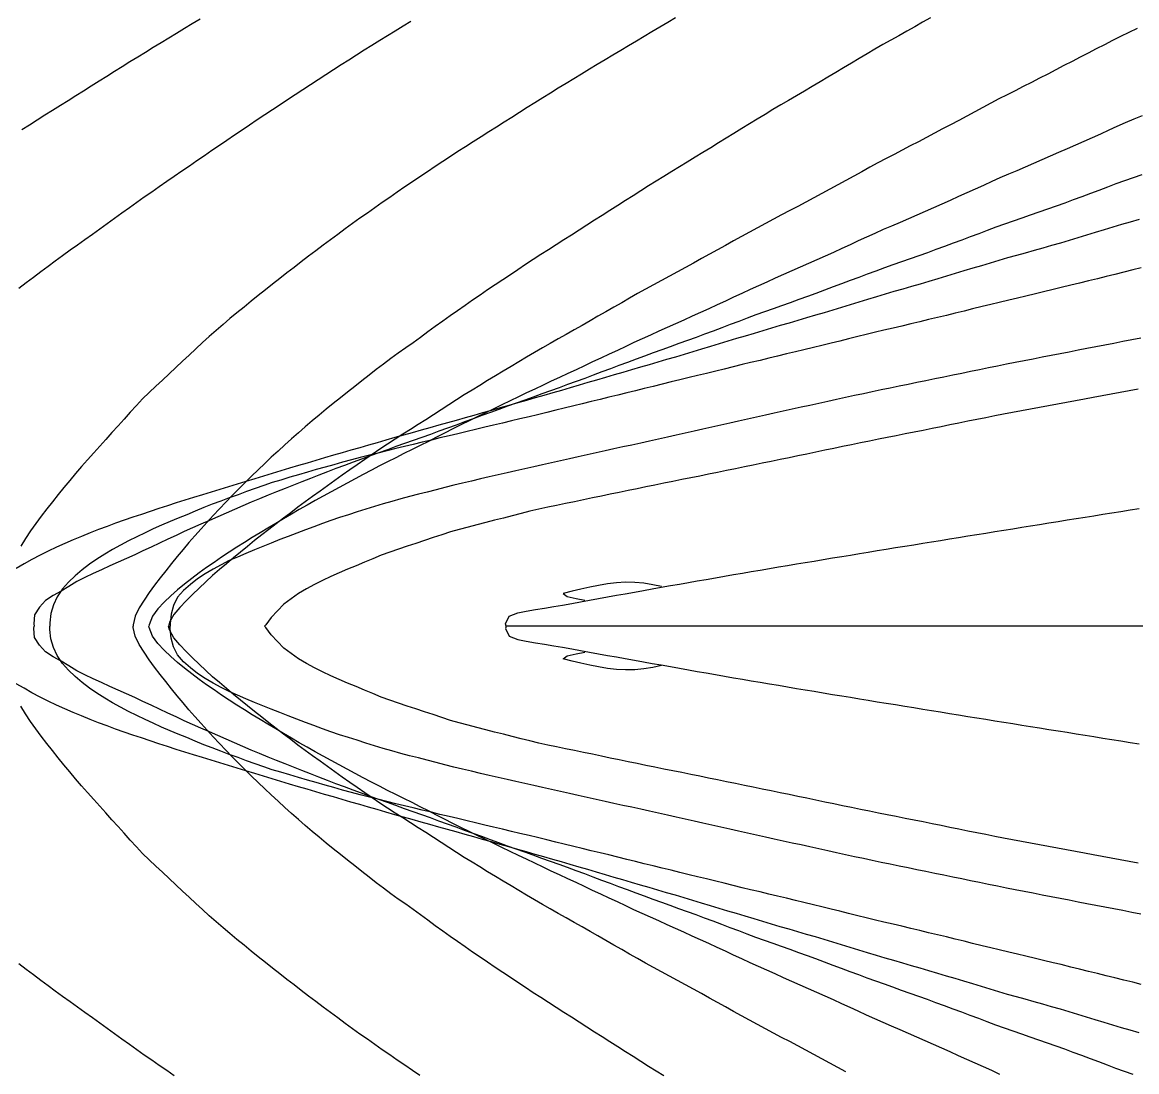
# Model space of a CAD drawing. Extents: x -4 to 218, y -16 to 16.
# Drawn here: x 5.43 to 17.65, y -4.89 to 6.62 of the extents above; entities that cross this region are included whole.
import ezdxf

# ---------------------------------------------------------------- set-up
doc = ezdxf.new("R2010")
doc.units = 0
doc.header["$MEASUREMENT"] = 0
doc.layers.add('Waterlines', color=7, linetype='Continuous')

msp = doc.modelspace()

# ---------------------------------------------------------------- linework, layer by layer
at = {"layer": 'Waterlines', "color": 135}
for points in [[(9.68937, 6.62901), (9.60388, 6.57708), (9.5189, 6.52513), (9.43356, 6.47263), (9.34837, 6.4199), (9.26348, 6.36704), (9.17869, 6.31394), (9.09398, 6.2606), (9.00977, 6.20727), (8.92536, 6.15352), (8.8409, 6.09942), (8.75702, 6.04534), (8.67292, 5.99076), (8.58919, 5.93604), (8.50572, 5.88119), (8.42203, 5.82595), (8.33872, 5.77089), (8.25531, 5.71582), (8.17183, 5.66066), (8.08864, 5.60551), (8.00534, 5.55001), (7.92232, 5.49444), (7.83936, 5.43865), (7.75642, 5.38264), (7.67347, 5.32639), (7.59097, 5.27025), (7.50858, 5.21397), (7.42587, 5.15729), (7.34373, 5.10083), (7.26145, 5.04413), (7.17918, 4.98733), (7.09684, 4.93039), (7.01457, 4.87342), (6.93222, 4.81633), (6.85007, 4.75933), (6.76781, 4.70221), (6.68528, 4.6449), (6.60453, 4.58716), (6.52332, 4.52885), (6.44226, 4.47064), (6.36076, 4.41212), (6.27967, 4.3539), (6.1984, 4.29554), (6.11739, 4.23739), (6.03576, 4.17879), (5.9546, 4.12056), (5.8729, 4.06199), (5.79204, 4.00329), (5.71252, 3.94371), (5.63246, 3.88364), (5.55243, 3.82356), (5.47266, 3.76365), (5.39244, 3.7034)], [(12.59141, 6.6689), (12.50473, 6.61872), (12.41827, 6.56819), (12.33243, 6.5175), (12.24654, 6.46641), (12.16084, 6.41519), (12.07515, 6.36382), (11.98929, 6.31223), (11.90356, 6.26062), (11.81794, 6.20898), (11.73251, 6.15737), (11.64686, 6.10554), (11.56143, 6.05374), (11.4758, 6.00172), (11.39046, 5.94974), (11.3048, 5.89739), (11.21966, 5.8451), (11.13454, 5.79234), (11.04974, 5.73889), (10.96552, 5.68507), (10.88117, 5.63152), (10.79665, 5.57825), (10.712, 5.52497), (10.6276, 5.4718), (10.54288, 5.41829), (10.45832, 5.36469), (10.37405, 5.31102), (10.28982, 5.25705), (10.20597, 5.20293), (10.12219, 5.14841), (10.03881, 5.09372), (9.95504, 5.03834), (9.87194, 4.98299), (9.7889, 4.92725), (9.70593, 4.87115), (9.62341, 4.81496), (9.54099, 4.75846), (9.45857, 4.70158), (9.37645, 4.64455), (9.29433, 4.58712), (9.21293, 4.52977), (9.13124, 4.47175), (9.04987, 4.41344), (8.96885, 4.35484), (8.88811, 4.29586), (8.80763, 4.23645), (8.72773, 4.17683), (8.64765, 4.11643), (8.568, 4.05575), (8.4888, 3.9949), (8.40965, 3.93361), (8.33109, 3.87237), (8.2523, 3.81061), (8.17337, 3.74843), (8.09494, 3.68641), (8.01684, 3.62444), (7.93846, 3.56183), (7.86079, 3.4991), (7.78372, 3.43592), (7.70643, 3.37142), (7.63054, 3.30687), (7.5552, 3.24152), (7.48017, 3.17518), (7.40587, 3.10829), (7.33208, 3.04082), (7.25854, 2.9728), (7.18557, 2.90471), (7.11256, 2.83614), (7.03988, 2.76754), (6.96712, 2.69866), (6.89442, 2.62981), (6.82149, 2.56131), (6.74886, 2.49273), (6.68127, 2.41926), (6.61418, 2.34531), (6.54713, 2.27108), (6.48019, 2.19677), (6.41342, 2.12251), (6.34655, 2.04805), (6.27985, 1.97374), (6.21289, 1.8991), (6.14601, 1.82459), (6.07908, 1.74975), (6.01486, 1.67361), (5.95086, 1.59685), (5.88727, 1.51981), (5.82406, 1.4424), (5.76134, 1.36462), (5.69913, 1.28621), (5.63766, 1.20702), (5.57764, 1.12704), (5.51976, 1.04565), (5.46463, 0.96197), (5.41346, 0.876)], [(7.37836, 6.65569), (7.29278, 6.60373), (7.2075, 6.55179), (7.12196, 6.49956), (7.03682, 6.44748), (6.95134, 6.39511), (6.86609, 6.34282), (6.78086, 6.29051), (6.69561, 6.23818), (6.60987, 6.18562), (6.525, 6.1329), (6.4405, 6.07995), (6.35628, 6.02707), (6.27138, 5.97372), (6.18657, 5.92041), (6.10208, 5.8673), (6.01728, 5.81403), (5.93242, 5.76078), (5.84763, 5.70773), (5.76263, 5.65469), (5.67826, 5.60164), (5.59393, 5.54808), (5.50966, 5.49433), (5.42547, 5.44052)], [(15.38606, 6.66959), (15.29881, 6.62068), (15.21169, 6.57187), (15.12424, 6.52291), (15.03701, 6.47408), (14.94941, 6.42478), (14.86299, 6.37543), (14.77644, 6.32512), (14.69036, 6.27451), (14.60426, 6.22359), (14.51817, 6.17252), (14.43222, 6.12145), (14.34636, 6.07041), (14.2602, 6.01921), (14.17417, 5.96816), (14.08823, 5.91727), (14.00228, 5.86651), (13.91599, 5.81562), (13.82971, 5.76471), (13.744, 5.71403), (13.65796, 5.6629), (13.57204, 5.6115), (13.48647, 5.55983), (13.40125, 5.50786), (13.31597, 5.45544), (13.23065, 5.40272), (13.14566, 5.35006), (13.06064, 5.29737), (12.97583, 5.24494), (12.89047, 5.19243), (12.80526, 5.14033), (12.71962, 5.08815), (12.63454, 5.03633), (12.54908, 4.98414), (12.46381, 4.93181), (12.37875, 4.87924), (12.29381, 4.82629), (12.20928, 4.77313), (12.12493, 4.71968), (12.04076, 4.66604), (11.95634, 4.61202), (11.87206, 4.55793), (11.78789, 4.50381), (11.70379, 4.4497), (11.61963, 4.39561), (11.5354, 4.34165), (11.45084, 4.28791), (11.36645, 4.23465), (11.28178, 4.1811), (11.19754, 4.12721), (11.11386, 4.07305), (11.03016, 4.01841), (10.94643, 3.96339), (10.8631, 3.90832), (10.77984, 3.853), (10.6966, 3.79739), (10.61362, 3.74165), (10.53071, 3.68562), (10.44814, 3.62944), (10.36567, 3.57291), (10.28331, 3.51592), (10.20127, 3.4585), (10.11977, 3.40078), (10.03833, 3.34246), (9.95743, 3.28397), (9.87656, 3.22514), (9.79564, 3.16622), (9.7142, 3.1075), (9.63264, 3.04973), (9.55136, 2.99193), (9.47057, 2.93305), (9.39016, 2.87299), (9.31087, 2.81279), (9.2316, 2.75188), (9.1526, 2.69055), (9.07388, 2.62886), (8.99545, 2.56683), (8.91746, 2.50455), (8.83946, 2.44161), (8.76212, 2.37844), (8.68481, 2.31442), (8.60812, 2.24994), (8.53226, 2.18515), (8.45687, 2.11967), (8.38174, 2.05331), (8.30748, 1.98661), (8.23355, 1.91915), (8.16017, 1.85116), (8.08744, 1.78276), (8.01499, 1.7136), (7.94313, 1.64397), (7.87184, 1.57384), (7.80105, 1.50308), (7.73099, 1.4319), (7.66139, 1.36), (7.59258, 1.2877), (7.5241, 1.21451), (7.45661, 1.14113), (7.38949, 1.06687), (7.3231, 0.99211), (7.25725, 0.91655), (7.1924, 0.84066), (7.12802, 0.76371), (7.06493, 0.68656), (7.00232, 0.60812), (6.94096, 0.52927), (6.88059, 0.44949), (6.82172, 0.36881), (6.76508, 0.28641), (6.71256, 0.20128), (6.66881, 0.1111), (6.64588, 0.01379), (6.6444, 0)], [(17.64876, 6.55435), (17.55873, 6.51038), (17.46886, 6.46638), (17.38002, 6.42101), (17.29088, 6.37502), (17.2025, 6.32927), (17.11375, 6.28328), (17.02504, 6.2373), (16.93603, 6.19119), (16.84733, 6.14531), (16.75822, 6.09929), (16.66937, 6.05348), (16.58032, 6.00764), (16.49139, 5.96198), (16.4024, 5.91641), (16.31325, 5.87098), (16.22367, 5.82588), (16.13489, 5.78081), (16.04648, 5.73403), (15.95828, 5.68686), (15.87024, 5.63967), (15.78209, 5.59242), (15.69386, 5.54521), (15.60578, 5.49822), (15.51757, 5.45133), (15.42899, 5.40444), (15.34054, 5.35782), (15.25211, 5.31136), (15.16334, 5.26483), (15.07502, 5.21861), (14.98619, 5.17215), (14.89749, 5.12572), (14.8088, 5.07902), (14.72104, 5.03107), (14.63335, 4.98288), (14.546, 4.93529), (14.45789, 4.88744), (14.37016, 4.8399), (14.28221, 4.79234), (14.19448, 4.74496), (14.10637, 4.69747), (14.01812, 4.65001), (13.92992, 4.60268), (13.84172, 4.55553), (13.75329, 4.50854), (13.6647, 4.46207), (13.57568, 4.41569), (13.48775, 4.36858), (13.40012, 4.32051), (13.31283, 4.27221), (13.22542, 4.22365), (13.13824, 4.17515), (13.05072, 4.12644), (12.96345, 4.07791), (12.87576, 4.02923), (12.78808, 3.98073), (12.70064, 3.93266), (12.61263, 3.88481), (12.52438, 3.83758), (12.43592, 3.79047), (12.34833, 3.74308), (12.26093, 3.69467), (12.17377, 3.64557), (12.08673, 3.59608), (12.00009, 3.54655), (11.91328, 3.49675), (11.82679, 3.44703), (11.73985, 3.397), (11.65302, 3.34703), (11.56657, 3.29734), (11.47966, 3.24755), (11.39282, 3.19819), (11.30489, 3.14927), (11.21772, 3.10081), (11.13112, 3.05094), (11.0452, 3.00056), (10.95874, 2.94942), (10.87292, 2.89836), (10.78725, 2.84713), (10.70163, 2.7957), (10.61578, 2.74389), (10.53023, 2.69199), (10.445, 2.64), (10.35975, 2.5876), (10.27466, 2.53476), (10.19001, 2.4813), (10.10597, 2.427), (10.0224, 2.372), (9.93875, 2.31722), (9.85463, 2.26353), (9.77002, 2.21023), (9.6851, 2.15676), (9.60092, 2.10336), (9.51671, 2.04926), (9.43331, 1.99476), (9.3498, 1.93927), (9.26681, 1.88334), (9.18426, 1.82705), (9.10179, 1.7702), (9.01983, 1.71317), (8.9381, 1.65581), (8.85647, 1.59806), (8.77482, 1.53984), (8.69375, 1.4815), (8.61269, 1.42255), (8.53226, 1.36337), (8.4519, 1.30354), (8.37215, 1.24349), (8.29266, 1.18301), (8.21343, 1.12222), (8.13413, 1.06093), (8.05515, 0.99945), (7.97617, 0.93741), (7.8981, 0.87453), (7.82147, 0.81094), (7.74438, 0.7477), (7.66717, 0.68382), (7.59076, 0.6194), (7.51535, 0.55381), (7.44103, 0.48672), (7.36792, 0.41825), (7.29604, 0.3487), (7.2255, 0.27783), (7.15689, 0.20486), (7.09274, 0.12834), (7.04243, 0.04209), (7.03412, 0)], [(17.70416, 5.59697), (17.61241, 5.55735), (17.5203, 5.51771), (17.42882, 5.47754), (17.33797, 5.43663), (17.24676, 5.39564), (17.1554, 5.35472), (17.06418, 5.31402), (16.97279, 5.27341), (16.88128, 5.23294), (16.78974, 5.19269), (16.69818, 5.15266), (16.60622, 5.11267), (16.51482, 5.07309), (16.42264, 5.03332), (16.33054, 4.99371), (16.23868, 4.95432), (16.14659, 4.91483), (16.05575, 4.87358), (15.96475, 4.83238), (15.87392, 4.79136), (15.78266, 4.75025), (15.69125, 4.70917), (15.60021, 4.66835), (15.50885, 4.62752), (15.41762, 4.58688), (15.3262, 4.54635), (15.2345, 4.50599), (15.14282, 4.46602), (15.05095, 4.42634), (14.95887, 4.3868), (14.8672, 4.34724), (14.7753, 4.30657), (14.68462, 4.26505), (14.59395, 4.22292), (14.50354, 4.181), (14.41256, 4.13922), (14.32144, 4.09786), (14.23033, 4.0569), (14.13913, 4.01615), (14.04755, 3.97541), (13.95615, 3.93486), (13.86466, 3.89436), (13.77344, 3.85402), (13.68193, 3.81356), (13.59018, 3.77291), (13.49852, 3.732), (13.40796, 3.68956), (13.3177, 3.64757), (13.22695, 3.60577), (13.13628, 3.56416), (13.04516, 3.52243), (12.9542, 3.48085), (12.86328, 3.43935), (12.77223, 3.39785), (12.68141, 3.35651), (12.59027, 3.31511), (12.49916, 3.27382), (12.40766, 3.23255), (12.31556, 3.19188), (12.22515, 3.15072), (12.13503, 3.10879), (12.04442, 3.06649), (11.95352, 3.02397), (11.86294, 2.98157), (11.7726, 2.93925), (11.68171, 2.89666), (11.59152, 2.85439), (11.50079, 2.81186), (11.41025, 2.76943), (11.31954, 2.72694), (11.22881, 2.68453), (11.13795, 2.64228), (11.04787, 2.59946), (10.95796, 2.55653), (10.86756, 2.51324), (10.77764, 2.47005), (10.68724, 2.4265), (10.59734, 2.38305), (10.50724, 2.33934), (10.41742, 2.29558), (10.32758, 2.25154), (10.23776, 2.20715), (10.14836, 2.16246), (10.05915, 2.11732), (9.96995, 2.07163), (9.88099, 2.02572), (9.79221, 1.9801), (9.70252, 1.93522), (9.61284, 1.89126), (9.52312, 1.8469), (9.43422, 1.80195), (9.34523, 1.75607), (9.25661, 1.70977), (9.1683, 1.66315), (9.08019, 1.61622), (8.99169, 1.56871), (8.90385, 1.52118), (8.81603, 1.47326), (8.72875, 1.42519), (8.64122, 1.37649), (8.55385, 1.32734), (8.46705, 1.27794), (8.38026, 1.22797), (8.29384, 1.17763), (8.20781, 1.12696), (8.12175, 1.07565), (8.03608, 1.02387), (7.95101, 0.97169), (7.8662, 0.91877), (7.78158, 0.86495), (7.69769, 0.81047), (7.61445, 0.75517), (7.53193, 0.69899), (7.44978, 0.64153), (7.3688, 0.58313), (7.28856, 0.52319), (7.20944, 0.46157), (7.13216, 0.39836), (7.05686, 0.33294), (6.98392, 0.26399), (6.91639, 0.1904), (6.8592, 0.10835), (6.82225, 0.01563), (6.81791, 0)], [(17.70067, 4.94849), (17.60596, 4.9155), (17.51172, 4.88248), (17.41767, 4.8481), (17.32435, 4.81316), (17.23072, 4.77793), (17.13721, 4.74285), (17.04347, 4.70798), (16.94962, 4.67344), (16.85577, 4.63922), (16.7615, 4.60513), (16.66723, 4.57133), (16.57301, 4.53783), (16.47884, 4.50471), (16.38429, 4.47194), (16.28934, 4.43952), (16.19485, 4.40701), (16.10104, 4.37333), (16.00716, 4.33821), (15.91375, 4.30279), (15.82022, 4.2674), (15.72664, 4.23233), (15.63291, 4.19759), (15.53904, 4.16312), (15.44519, 4.12889), (15.35091, 4.09468), (15.25694, 4.06077), (15.16263, 4.02689), (15.06858, 3.99329), (14.97396, 3.95976), (14.87961, 3.92695), (14.78535, 3.89381), (14.69184, 3.85919), (14.59791, 3.82408), (14.50437, 3.78902), (14.41101, 3.75401), (14.31707, 3.71884), (14.22342, 3.68387), (14.12959, 3.64898), (14.03592, 3.61439), (13.94192, 3.58005), (13.84755, 3.54609), (13.75334, 3.51265), (13.65903, 3.4794), (13.56493, 3.44596), (13.47089, 3.41184), (13.37704, 3.37701), (13.28364, 3.34189), (13.18998, 3.30646), (13.09632, 3.27101), (13.00298, 3.23583), (12.90918, 3.20077), (12.81537, 3.16617), (12.72124, 3.13191), (12.62733, 3.09801), (12.5332, 3.06416), (12.43919, 3.03031), (12.3447, 2.99608), (12.25103, 2.96182), (12.15727, 2.92718), (12.06351, 2.89227), (11.97007, 2.8573), (11.87606, 2.82202), (11.78269, 2.78693), (11.68908, 2.7518), (11.59526, 2.71678), (11.50118, 2.68206), (11.4073, 2.64788), (11.31344, 2.61402), (11.21932, 2.58017), (11.12524, 2.54629), (11.03141, 2.51245), (10.93729, 2.47847), (10.84315, 2.44444), (10.74897, 2.41037), (10.65528, 2.37644), (10.56091, 2.34223), (10.46661, 2.30799), (10.37286, 2.27388), (10.2788, 2.23954), (10.18483, 2.20493), (10.09085, 2.17031), (9.99712, 2.13648), (9.90315, 2.10281), (9.80869, 2.06904), (9.71468, 2.03545), (9.62033, 2.00172), (9.52649, 1.96813), (9.43215, 1.93427), (9.33804, 1.90036), (9.24404, 1.86632), (9.15006, 1.83203), (9.05618, 1.79747), (8.96248, 1.76257), (8.86879, 1.72721), (8.77542, 1.6914), (8.68234, 1.65512), (8.58919, 1.61838), (8.49594, 1.58137), (8.40308, 1.54457), (8.31003, 1.50842), (8.21631, 1.47258), (8.1237, 1.43551), (8.03147, 1.39728), (7.93942, 1.35844), (7.84751, 1.31922), (7.75526, 1.27949), (7.66385, 1.23981), (7.57225, 1.19975), (7.48066, 1.1594), (7.38922, 1.11883), (7.29782, 1.07797), (7.20651, 1.03681), (7.11567, 0.99545), (7.02466, 0.95341), (6.93419, 0.91059), (6.84392, 0.86747), (6.7534, 0.82518), (6.66258, 0.7835), (6.57162, 0.74222), (6.48038, 0.70116), (6.38887, 0.6601), (6.29791, 0.61899), (6.20702, 0.57718), (6.11673, 0.53418), (6.0274, 0.48847), (5.94244, 0.43626), (5.85741, 0.38357), (5.76962, 0.33548), (5.68585, 0.28101), (5.61792, 0.2076), (5.56316, 0.12593), (5.5559, 0.02675), (5.55896, 0)], [(17.67035, 4.45706), (17.57414, 4.42961), (17.47781, 4.40222), (17.3825, 4.37328), (17.28686, 4.34395), (17.19132, 4.31473), (17.09564, 4.28567), (16.99997, 4.2569), (16.90396, 4.22836), (16.80822, 4.20027), (16.71183, 4.1723), (16.61598, 4.14476), (16.51986, 4.11739), (16.4234, 4.09018), (16.32689, 4.06327), (16.23031, 4.0369), (16.13392, 4.01015), (16.03864, 3.98155), (15.9427, 3.95234), (15.84739, 3.92322), (15.7514, 3.89392), (15.65569, 3.86478), (15.56016, 3.83583), (15.4645, 3.80706), (15.36847, 3.77848), (15.27256, 3.75035), (15.17648, 3.72256), (15.08011, 3.69496), (14.98367, 3.66744), (14.88781, 3.63991), (14.79174, 3.61176), (14.69615, 3.58289), (14.60082, 3.55349), (14.50503, 3.52373), (14.40946, 3.49418), (14.3141, 3.46507), (14.21829, 3.43628), (14.12272, 3.40789), (14.02655, 3.37953), (13.93084, 3.35143), (13.83456, 3.32322), (13.73871, 3.29513), (13.64257, 3.26689), (13.54662, 3.23855), (13.45069, 3.20999), (13.35502, 3.18122), (13.25916, 3.15216), (13.16359, 3.12304), (13.0681, 3.09389), (12.97233, 3.06476), (12.87663, 3.03591), (12.78082, 3.00737), (12.68478, 2.97902), (12.5887, 2.95083), (12.49318, 2.92289), (12.39725, 2.89484), (12.30116, 2.86674), (12.20501, 2.83859), (12.10917, 2.81051), (12.01309, 2.78235), (11.91732, 2.75426), (11.82125, 2.72607), (11.72533, 2.69792), (11.62934, 2.66975), (11.53299, 2.64146), (11.43712, 2.61332), (11.34112, 2.58515), (11.245, 2.55697), (11.14875, 2.52898), (11.05282, 2.50179), (10.95697, 2.47456), (10.86093, 2.44728), (10.76463, 2.41994), (10.66829, 2.39261), (10.57233, 2.36541), (10.47577, 2.33806), (10.37976, 2.3109), (10.28321, 2.28364), (10.18735, 2.25661), (10.09081, 2.22945), (9.99477, 2.20246), (9.8981, 2.17533), (9.80195, 2.14836), (9.70546, 2.12129), (9.60926, 2.09428), (9.51306, 2.06716), (9.41644, 2.03958), (9.32046, 2.01166), (9.22451, 1.98395), (9.12858, 1.95633), (9.03259, 1.92865), (8.93651, 1.90087), (8.84059, 1.87301), (8.74455, 1.84498), (8.64876, 1.81685), (8.55273, 1.78851), (8.45657, 1.76001), (8.36102, 1.73156), (8.265, 1.70285), (8.16899, 1.67399), (8.0728, 1.64479), (7.97779, 1.6157), (7.88216, 1.58647), (7.78609, 1.55711), (7.69102, 1.52802), (7.59515, 1.49867), (7.49974, 1.46941), (7.40428, 1.44012), (7.30867, 1.41077), (7.213, 1.38138), (7.11711, 1.3519), (7.02182, 1.32101), (6.92754, 1.28955), (6.83242, 1.2577), (6.73767, 1.22584), (6.64278, 1.19371), (6.5484, 1.16136), (6.4539, 1.12824), (6.35976, 1.09408), (6.2663, 1.05841), (6.17333, 1.02169), (6.08062, 0.98425), (5.98825, 0.94599), (5.89636, 0.90676), (5.8046, 0.86645), (5.71398, 0.82394), (5.62498, 0.77877), (5.53636, 0.7311), (5.4498, 0.68159), (5.36267, 0.63249)], [(17.69443, 3.92712), (17.60282, 3.9051), (17.50333, 3.88154), (17.40517, 3.85723), (17.31175, 3.83385), (17.21376, 3.80931), (17.11809, 3.78539), (17.01702, 3.7602), (16.9247, 3.73729), (16.81891, 3.71122), (16.7304, 3.68959), (16.62405, 3.66395), (16.53542, 3.64291), (16.43116, 3.61847), (16.33909, 3.59705), (16.24191, 3.57441), (16.13801, 3.5498), (16.04617, 3.52748), (15.95031, 3.50376), (15.84641, 3.47787), (15.75574, 3.45534), (15.65635, 3.43085), (15.55941, 3.40729), (15.46254, 3.38398), (15.36467, 3.3606), (15.26654, 3.33725), (15.1712, 3.31461), (15.07037, 3.29066), (14.97677, 3.26838), (14.87401, 3.24382), (14.78275, 3.22186), (14.67905, 3.1967), (14.58764, 3.17435), (14.48615, 3.1494), (14.39181, 3.12614), (14.29446, 3.10213), (14.19217, 3.07701), (14.1018, 3.055), (13.99813, 3.02995), (13.90567, 3.00774), (13.8068, 2.98404), (13.70973, 2.96075), (13.61171, 2.9372), (13.51642, 2.91423), (13.41329, 2.88929), (13.32251, 2.86728), (13.22262, 2.84302), (13.12249, 2.81866), (13.03106, 2.7964), (12.92983, 2.77172), (12.83123, 2.74765), (12.73915, 2.72517), (12.63614, 2.69999), (12.5418, 2.67692), (12.44573, 2.65341), (12.3451, 2.62878), (12.24843, 2.6051), (12.15235, 2.58151), (12.05628, 2.55782), (11.95916, 2.53384), (11.85791, 2.50886), (11.7649, 2.48594), (11.66661, 2.46176), (11.56673, 2.43724), (11.47426, 2.4146), (11.37092, 2.38936), (11.27843, 2.36684), (11.18083, 2.34316), (11.0793, 2.31865), (10.98766, 2.29662), (10.88372, 2.27173), (10.79137, 2.2497), (10.6926, 2.22619), (10.59394, 2.20275), (10.49979, 2.18041), (10.39748, 2.15613), (10.30508, 2.13418), (10.20303, 2.10986), (10.11033, 2.08769), (10.00817, 2.06319), (9.9151, 2.04081), (9.81496, 2.01667), (9.71583, 1.99271), (9.62122, 1.96978), (9.5257, 1.94646), (9.42724, 1.92224), (9.32711, 1.89734), (9.2347, 1.87401), (9.1333, 1.84793), (9.03983, 1.82342), (8.93885, 1.79638), (8.84437, 1.77052), (8.75018, 1.74418), (8.6511, 1.71589), (8.55784, 1.68886), (8.4575, 1.65941), (8.36409, 1.63173), (8.26526, 1.60224), (8.16906, 1.57364), (8.07632, 1.54182), (7.98453, 1.50933), (7.88789, 1.47482), (7.79558, 1.44155), (7.69786, 1.40594), (7.60554, 1.37176), (7.51125, 1.33587), (7.42074, 1.29986), (7.3256, 1.26029), (7.2338, 1.22232), (7.13971, 1.18426), (7.05016, 1.14739), (6.95584, 1.10683), (6.86379, 1.06527), (6.77608, 1.02407), (6.68495, 0.97971), (6.59519, 0.93446), (6.50705, 0.88829), (6.41897, 0.83973), (6.33345, 0.78809), (6.24834, 0.73337), (6.16583, 0.67834), (6.08546, 0.61631), (6.01017, 0.55032), (5.93867, 0.48159), (5.87102, 0.40762), (5.81389, 0.32306), (5.7717, 0.23479), (5.74494, 0.13827), (5.73405, 0.03788), (5.731, 0)], [(17.68874, 3.15873), (17.59037, 3.13835), (17.49238, 3.11927), (17.39458, 3.1005), (17.29675, 3.0816), (17.19859, 3.06258), (17.10018, 3.04349), (17.00171, 3.02437), (16.90343, 3.00527), (16.80595, 2.98632), (16.70762, 2.96719), (16.60926, 2.94805), (16.51116, 2.92895), (16.41308, 2.90985), (16.3147, 2.89068), (16.21641, 2.87152), (16.11767, 2.85205), (16.02048, 2.83209), (15.92287, 2.81206), (15.82485, 2.79195), (15.72669, 2.7718), (15.62889, 2.75172), (15.53072, 2.73155), (15.43282, 2.71142), (15.335, 2.69128), (15.23669, 2.67103), (15.13898, 2.65087), (15.04115, 2.63066), (14.94324, 2.61038), (14.84521, 2.59), (14.74717, 2.56951), (14.64903, 2.54878), (14.5512, 2.52776), (14.45368, 2.50634), (14.35585, 2.48472), (14.2586, 2.46336), (14.16083, 2.44198), (14.06307, 2.42061), (13.96561, 2.39932), (13.86787, 2.37794), (13.77038, 2.35659), (13.67219, 2.33504), (13.57488, 2.31364), (13.47722, 2.29208), (13.37938, 2.27041), (13.28179, 2.24873), (13.18408, 2.22695), (13.08657, 2.20515), (12.98887, 2.18325), (12.89137, 2.16135), (12.79371, 2.13936), (12.69628, 2.11738), (12.59849, 2.09528), (12.50107, 2.0733), (12.40363, 2.05144), (12.30596, 2.02963), (12.20851, 2.00793), (12.11045, 1.98614), (12.01334, 1.96458), (11.91574, 1.94293), (11.8181, 1.92127), (11.72038, 1.8996), (11.62264, 1.87793), (11.52506, 1.8563), (11.42744, 1.83466), (11.32964, 1.81298), (11.23209, 1.79133), (11.13408, 1.76942), (11.03667, 1.74749), (10.93933, 1.72554), (10.84181, 1.70347), (10.74437, 1.68131), (10.64688, 1.65902), (10.54953, 1.63662), (10.45195, 1.61399), (10.35445, 1.59114), (10.25724, 1.56804), (10.16004, 1.54445), (10.06303, 1.52034), (9.96617, 1.49569), (9.86908, 1.47052), (9.77192, 1.44536), (9.67511, 1.42067), (9.57875, 1.39503), (9.4825, 1.36779), (9.38703, 1.33959), (9.29118, 1.31062), (9.19535, 1.28124), (9.09986, 1.25164), (9.00448, 1.22179), (8.90901, 1.19157), (8.81373, 1.15977), (8.72035, 1.12515), (8.62661, 1.09035), (8.53291, 1.0554), (8.43945, 1.02027), (8.34577, 0.98456), (8.25265, 0.94838), (8.15961, 0.91146), (8.06648, 0.87423), (7.97436, 0.83586), (7.88208, 0.79675), (7.78977, 0.75801), (7.69801, 0.71804), (7.60871, 0.67299), (7.52101, 0.6254), (7.43588, 0.57333), (7.35266, 0.51756), (7.27289, 0.45743), (7.19756, 0.39099), (7.13238, 0.31614), (7.0865, 0.22741), (7.0628, 0.13045), (7.05311, 0.03086), (7.05122, 0)], [(17.66174, 2.59784), (17.56329, 2.57962), (17.46496, 2.56146), (17.36653, 2.54335), (17.26802, 2.52534), (17.16963, 2.50745), (17.0712, 2.48957), (16.97283, 2.47159), (16.87457, 2.45352), (16.77628, 2.43535), (16.67793, 2.41707), (16.57983, 2.39873), (16.48147, 2.38025), (16.38322, 2.36167), (16.28511, 2.34298), (16.18692, 2.32412), (16.08855, 2.30503), (15.99035, 2.28573), (15.89253, 2.26624), (15.79428, 2.2464), (15.69611, 2.22639), (15.59846, 2.20636), (15.50037, 2.18623), (15.40227, 2.16624), (15.30441, 2.14656), (15.20603, 2.12704), (15.10819, 2.10777), (15.01007, 2.08847), (14.91181, 2.06907), (14.81365, 2.04953), (14.71588, 2.02985), (14.61793, 2.00988), (14.51975, 1.98964), (14.42225, 1.96937), (14.32428, 1.94889), (14.22621, 1.9283), (14.12826, 1.90768), (14.03046, 1.88709), (13.9326, 1.86651), (13.83457, 1.84603), (13.73657, 1.82579), (13.63865, 1.80582), (13.5408, 1.78599), (13.44284, 1.76613), (13.34483, 1.7462), (13.24709, 1.72628), (13.1489, 1.70625), (13.05092, 1.68624), (12.95293, 1.66623), (12.855, 1.64623), (12.75702, 1.62622), (12.65895, 1.6062), (12.56063, 1.58617), (12.46274, 1.5663), (12.36455, 1.54651), (12.26664, 1.52659), (12.16879, 1.50645), (12.07134, 1.48632), (11.97335, 1.46606), (11.8755, 1.44582), (11.7776, 1.42556), (11.67951, 1.40527), (11.5816, 1.38503), (11.48351, 1.36478), (11.38572, 1.34463), (11.28737, 1.32443), (11.18942, 1.30449), (11.09167, 1.28338), (10.99482, 1.25912), (10.89809, 1.23471), (10.80094, 1.21009), (10.70431, 1.18552), (10.60711, 1.16073), (10.51004, 1.13589), (10.41355, 1.11108), (10.31639, 1.08594), (10.21969, 1.06059), (10.1231, 1.03377), (10.02844, 1.00199), (9.93389, 0.97035), (9.83915, 0.93888), (9.74392, 0.90732), (9.64897, 0.87583), (9.55384, 0.84417), (9.45911, 0.81228), (9.36504, 0.77759), (9.2731, 0.73927), (9.18078, 0.70069), (9.08871, 0.66222), (8.99622, 0.62357), (8.90404, 0.58503), (8.81221, 0.54488), (8.72253, 0.50146), (8.63331, 0.45641), (8.54518, 0.40909), (8.45902, 0.35723), (8.37702, 0.30047), (8.29786, 0.23954), (8.22655, 0.16922), (8.15959, 0.09474), (8.09852, 0.01588), (8.08674, 0)], [(17.71653, 0), (17.61738, 0), (17.5185, 0), (17.41902, 0), (17.32028, 0), (17.21627, 0), (17.11572, 0), (17.01617, 0), (16.91684, 0), (16.81763, 0), (16.71863, 0), (16.61951, 0), (16.51552, 0), (16.41475, 0), (16.3152, 0), (16.21604, 0), (16.11696, 0), (16.0178, 0), (15.91915, 0), (15.81406, 0), (15.71414, 0), (15.61475, 0), (15.51515, 0), (15.41631, 0), (15.31733, 0), (15.21691, 0), (15.11321, 0), (15.01344, 0), (14.91382, 0), (14.81501, 0), (14.71591, 0), (14.61673, 0), (14.51422, 0), (14.41246, 0), (14.31276, 0), (14.21338, 0), (14.11456, 0), (14.01532, 0), (13.91651, 0), (13.81159, 0), (13.71156, 0), (13.61185, 0), (13.51315, 0), (13.41408, 0), (13.31479, 0), (13.21359, 0), (13.11075, 0), (13.01101, 0), (12.91154, 0), (12.81235, 0), (12.71382, 0), (12.61496, 0), (12.51119, 0), (12.40986, 0), (12.31026, 0), (12.21121, 0), (12.11237, 0), (12.01326, 0), (11.91397, 0), (11.80923, 0), (11.70941, 0), (11.61014, 0), (11.51061, 0), (11.41157, 0), (11.31318, 0), (11.21051, 0), (11.10838, 0), (11.00867, 0), (10.90942, 0), (10.81015, 0), (10.73264, 0), (10.72858, 0.02709), (10.7653, 0.11027), (10.8612, 0.14507), (10.9547, 0.16414), (11.05622, 0.1812), (11.15261, 0.19722), (11.25548, 0.21484), (11.35155, 0.23166), (11.45243, 0.24956), (11.55001, 0.26702), (11.6463, 0.28435), (11.74728, 0.30258), (11.84617, 0.32045), (11.94308, 0.33796), (12.03916, 0.3553), (12.14155, 0.37373), (12.24047, 0.3915), (12.33594, 0.40858), (12.43228, 0.42577), (12.53491, 0.44401), (12.63403, 0.46155), (12.73243, 0.47889), (12.82759, 0.49559), (12.92661, 0.5129), (13.02785, 0.53051), (13.12751, 0.54777), (13.22607, 0.56477), (13.32344, 0.58149), (13.42079, 0.59813), (13.51782, 0.61464), (13.62113, 0.63215), (13.71979, 0.6488), (13.81701, 0.66514), (13.9159, 0.68171), (14.01304, 0.69793), (14.1093, 0.71396), (14.21014, 0.73071), (14.31207, 0.74759), (14.4119, 0.76408), (14.50859, 0.78002), (14.60772, 0.79632), (14.70328, 0.812), (14.80214, 0.8282), (14.90087, 0.84434), (15.00143, 0.86075), (15.10297, 0.8773), (15.2017, 0.89336), (15.29973, 0.90928), (15.3961, 0.92492), (15.4948, 0.94091), (15.593, 0.95679), (15.69143, 0.9727), (15.79279, 0.98906), (15.89237, 1.00511), (15.99112, 1.02101), (16.08942, 1.03683), (16.1878, 1.05264), (16.28692, 1.06856), (16.38462, 1.08423), (16.48236, 1.0999), (16.5802, 1.11557), (16.68371, 1.13213), (16.78355, 1.1481), (16.88244, 1.1639), (16.98067, 1.17959), (17.07888, 1.19527), (17.17662, 1.21086), (17.27461, 1.22648), (17.37286, 1.24213), (17.47045, 1.25767), (17.5733, 1.27404), (17.67371, 1.29002)], [(12.43768, 0.43304), (12.34035, 0.45334), (12.24223, 0.46957), (12.14326, 0.47898), (12.04385, 0.48065), (11.94459, 0.47496), (11.84585, 0.46315), (11.74768, 0.4472), (11.65005, 0.42831), (11.5529, 0.40702), (11.45627, 0.38344), (11.36018, 0.35652), (11.40428, 0.32499), (11.50162, 0.30405), (11.59475, 0.28506)], [(17.60596, -4.9155), (17.51172, -4.88248), (17.41767, -4.8481), (17.32435, -4.81316), (17.23072, -4.77793), (17.13721, -4.74285), (17.04347, -4.70798), (16.94962, -4.67344), (16.85577, -4.63922), (16.7615, -4.60513), (16.66723, -4.57133), (16.57301, -4.53783), (16.47884, -4.50471), (16.38429, -4.47194), (16.28934, -4.43952), (16.19485, -4.40701), (16.10104, -4.37333), (16.00716, -4.33821), (15.91375, -4.30279), (15.82022, -4.2674), (15.72664, -4.23233), (15.63291, -4.19759), (15.53904, -4.16312), (15.44519, -4.12889), (15.35091, -4.09468), (15.25694, -4.06077), (15.16263, -4.02689), (15.06858, -3.99329), (14.97396, -3.95976), (14.87961, -3.92695), (14.78535, -3.89381), (14.69184, -3.85919), (14.59791, -3.82408), (14.50437, -3.78902), (14.41101, -3.75401), (14.31707, -3.71884), (14.22342, -3.68387), (14.12959, -3.64898), (14.03592, -3.61439), (13.94192, -3.58005), (13.84755, -3.54609), (13.75334, -3.51265), (13.65903, -3.4794), (13.56493, -3.44596), (13.47089, -3.41184), (13.37704, -3.37701), (13.28364, -3.34189), (13.18998, -3.30646), (13.09632, -3.27101), (13.00298, -3.23583), (12.90918, -3.20077), (12.81537, -3.16617), (12.72124, -3.13191), (12.62733, -3.09801), (12.5332, -3.06416), (12.43919, -3.03031), (12.3447, -2.99608), (12.25103, -2.96182), (12.15727, -2.92718), (12.06351, -2.89227), (11.97007, -2.8573), (11.87606, -2.82202), (11.78269, -2.78693), (11.68908, -2.7518), (11.59526, -2.71678), (11.50118, -2.68206), (11.4073, -2.64788), (11.31344, -2.61402), (11.21932, -2.58017), (11.12524, -2.54629), (11.03141, -2.51245), (10.93729, -2.47847), (10.84315, -2.44444), (10.74897, -2.41037), (10.65528, -2.37644), (10.56091, -2.34223), (10.46661, -2.30799), (10.37286, -2.27388), (10.2788, -2.23954), (10.18483, -2.20493), (10.09085, -2.17031), (9.99712, -2.13648), (9.90315, -2.10281), (9.80869, -2.06904), (9.71468, -2.03545), (9.62033, -2.00172), (9.52649, -1.96813), (9.43215, -1.93427), (9.33804, -1.90036), (9.24404, -1.86632), (9.15006, -1.83203), (9.05618, -1.79747), (8.96248, -1.76257), (8.86879, -1.72721), (8.77542, -1.6914), (8.68234, -1.65512), (8.58919, -1.61838), (8.49594, -1.58137), (8.40308, -1.54457), (8.31003, -1.50842), (8.21631, -1.47258), (8.1237, -1.43551), (8.03147, -1.39728), (7.93942, -1.35844), (7.84751, -1.31922), (7.75526, -1.27949), (7.66385, -1.23981), (7.57225, -1.19975), (7.48066, -1.1594), (7.38922, -1.11883), (7.29782, -1.07797), (7.20651, -1.03681), (7.11567, -0.99545), (7.02466, -0.95341), (6.93419, -0.91059), (6.84392, -0.86747), (6.7534, -0.82518), (6.66258, -0.7835), (6.57162, -0.74222), (6.48038, -0.70116), (6.38887, -0.6601), (6.29791, -0.61899), (6.20702, -0.57718), (6.11673, -0.53418), (6.0274, -0.48847), (5.94244, -0.43626), (5.85741, -0.38357), (5.76962, -0.33548), (5.68585, -0.28101), (5.61792, -0.2076), (5.56316, -0.12593), (5.5559, -0.02675), (5.55896, 0)], [(17.69443, -3.92712), (17.60282, -3.9051), (17.50333, -3.88154), (17.40517, -3.85723), (17.31175, -3.83385), (17.21376, -3.80931), (17.11809, -3.78539), (17.01702, -3.7602), (16.9247, -3.73729), (16.81891, -3.71122), (16.7304, -3.68959), (16.62405, -3.66395), (16.53542, -3.64291), (16.43116, -3.61847), (16.33909, -3.59705), (16.24191, -3.57441), (16.13801, -3.5498), (16.04617, -3.52748), (15.95031, -3.50376), (15.84641, -3.47787), (15.75574, -3.45534), (15.65635, -3.43085), (15.55941, -3.40729), (15.46254, -3.38398), (15.36467, -3.3606), (15.26654, -3.33725), (15.1712, -3.31461), (15.07037, -3.29066), (14.97677, -3.26838), (14.87401, -3.24382), (14.78275, -3.22186), (14.67905, -3.1967), (14.58764, -3.17435), (14.48615, -3.1494), (14.39181, -3.12614), (14.29446, -3.10213), (14.19217, -3.07701), (14.1018, -3.055), (13.99813, -3.02995), (13.90567, -3.00774), (13.8068, -2.98404), (13.70973, -2.96075), (13.61171, -2.9372), (13.51642, -2.91423), (13.41329, -2.88929), (13.32251, -2.86728), (13.22262, -2.84302), (13.12249, -2.81866), (13.03106, -2.7964), (12.92983, -2.77172), (12.83123, -2.74765), (12.73915, -2.72517), (12.63614, -2.69999), (12.5418, -2.67692), (12.44573, -2.65341), (12.3451, -2.62878), (12.24843, -2.6051), (12.15235, -2.58151), (12.05628, -2.55782), (11.95916, -2.53384), (11.85791, -2.50886), (11.7649, -2.48594), (11.66661, -2.46176), (11.56673, -2.43724), (11.47426, -2.4146), (11.37092, -2.38936), (11.27843, -2.36684), (11.18083, -2.34316), (11.0793, -2.31865), (10.98766, -2.29662), (10.88372, -2.27173), (10.79137, -2.2497), (10.6926, -2.22619), (10.59394, -2.20275), (10.49979, -2.18041), (10.39748, -2.15613), (10.30508, -2.13418), (10.20303, -2.10986), (10.11033, -2.08769), (10.00817, -2.06319), (9.9151, -2.04081), (9.81496, -2.01667), (9.71583, -1.99271), (9.62122, -1.96978), (9.5257, -1.94646), (9.42724, -1.92224), (9.32711, -1.89734), (9.2347, -1.87401), (9.1333, -1.84793), (9.03983, -1.82342), (8.93885, -1.79638), (8.84437, -1.77052), (8.75018, -1.74418), (8.6511, -1.71589), (8.55784, -1.68886), (8.4575, -1.65941), (8.36409, -1.63173), (8.26526, -1.60224), (8.16906, -1.57364), (8.07632, -1.54182), (7.98453, -1.50933), (7.88789, -1.47482), (7.79558, -1.44155), (7.69786, -1.40594), (7.60554, -1.37176), (7.51125, -1.33587), (7.42074, -1.29986), (7.3256, -1.26029), (7.2338, -1.22232), (7.13971, -1.18426), (7.05016, -1.14739), (6.95584, -1.10683), (6.86379, -1.06527), (6.77608, -1.02407), (6.68495, -0.97971), (6.59519, -0.93446), (6.50705, -0.88829), (6.41897, -0.83973), (6.33345, -0.78809), (6.24834, -0.73337), (6.16583, -0.67834), (6.08546, -0.61631), (6.01017, -0.55032), (5.93867, -0.48159), (5.87102, -0.40762), (5.81389, -0.32306), (5.7717, -0.23479), (5.74494, -0.13827), (5.73405, -0.03788), (5.731, 0)], [(12.46381, -4.93181), (12.37875, -4.87924), (12.29381, -4.82629), (12.20928, -4.77313), (12.12493, -4.71968), (12.04076, -4.66604), (11.95634, -4.61202), (11.87206, -4.55793), (11.78789, -4.50381), (11.70379, -4.4497), (11.61963, -4.39561), (11.5354, -4.34165), (11.45084, -4.28791), (11.36645, -4.23465), (11.28178, -4.1811), (11.19754, -4.12721), (11.11386, -4.07305), (11.03016, -4.01841), (10.94643, -3.96339), (10.8631, -3.90832), (10.77984, -3.853), (10.6966, -3.79739), (10.61362, -3.74165), (10.53071, -3.68562), (10.44814, -3.62944), (10.36567, -3.57291), (10.28331, -3.51592), (10.20127, -3.4585), (10.11977, -3.40078), (10.03833, -3.34246), (9.95743, -3.28397), (9.87656, -3.22514), (9.79564, -3.16622), (9.7142, -3.1075), (9.63264, -3.04973), (9.55136, -2.99193), (9.47057, -2.93305), (9.39016, -2.87299), (9.31087, -2.81279), (9.2316, -2.75188), (9.1526, -2.69055), (9.07388, -2.62886), (8.99545, -2.56683), (8.91746, -2.50455), (8.83946, -2.44161), (8.76212, -2.37844), (8.68481, -2.31442), (8.60812, -2.24994), (8.53226, -2.18515), (8.45687, -2.11967), (8.38174, -2.05331), (8.30748, -1.98661), (8.23355, -1.91915), (8.16017, -1.85116), (8.08744, -1.78276), (8.01499, -1.7136), (7.94313, -1.64397), (7.87184, -1.57384), (7.80105, -1.50308), (7.73099, -1.4319), (7.66139, -1.36), (7.59258, -1.2877), (7.5241, -1.21451), (7.45661, -1.14113), (7.38949, -1.06687), (7.3231, -0.99211), (7.25725, -0.91655), (7.1924, -0.84066), (7.12802, -0.76371), (7.06493, -0.68656), (7.00232, -0.60812), (6.94096, -0.52927), (6.88059, -0.44949), (6.82172, -0.36881), (6.76508, -0.28641), (6.71256, -0.20128), (6.66881, -0.1111), (6.64588, -0.01379), (6.6444, 0)], [(16.14659, -4.91483), (16.05575, -4.87358), (15.96475, -4.83238), (15.87392, -4.79136), (15.78266, -4.75025), (15.69125, -4.70917), (15.60021, -4.66835), (15.50885, -4.62752), (15.41762, -4.58688), (15.3262, -4.54635), (15.2345, -4.50599), (15.14282, -4.46602), (15.05095, -4.42634), (14.95887, -4.3868), (14.8672, -4.34724), (14.7753, -4.30657), (14.68462, -4.26505), (14.59395, -4.22292), (14.50354, -4.181), (14.41256, -4.13922), (14.32144, -4.09786), (14.23033, -4.0569), (14.13913, -4.01615), (14.04755, -3.97541), (13.95615, -3.93486), (13.86466, -3.89436), (13.77344, -3.85402), (13.68193, -3.81356), (13.59018, -3.77291), (13.49852, -3.732), (13.40796, -3.68956), (13.3177, -3.64757), (13.22695, -3.60577), (13.13628, -3.56416), (13.04516, -3.52243), (12.9542, -3.48085), (12.86328, -3.43935), (12.77223, -3.39785), (12.68141, -3.35651), (12.59027, -3.31511), (12.49916, -3.27382), (12.40766, -3.23255), (12.31556, -3.19188), (12.22515, -3.15072), (12.13503, -3.10879), (12.04442, -3.06649), (11.95352, -3.02397), (11.86294, -2.98157), (11.7726, -2.93925), (11.68171, -2.89666), (11.59152, -2.85439), (11.50079, -2.81186), (11.41025, -2.76943), (11.31954, -2.72694), (11.22881, -2.68453), (11.13795, -2.64228), (11.04787, -2.59946), (10.95796, -2.55653), (10.86756, -2.51324), (10.77764, -2.47005), (10.68724, -2.4265), (10.59734, -2.38305), (10.50724, -2.33934), (10.41742, -2.29558), (10.32758, -2.25154), (10.23776, -2.20715), (10.14836, -2.16246), (10.05915, -2.11732), (9.96995, -2.07163), (9.88099, -2.02572), (9.79221, -1.9801), (9.70252, -1.93522), (9.61284, -1.89126), (9.52312, -1.8469), (9.43422, -1.80195), (9.34523, -1.75607), (9.25661, -1.70977), (9.1683, -1.66315), (9.08019, -1.61622), (8.99169, -1.56871), (8.90385, -1.52118), (8.81603, -1.47326), (8.72875, -1.42519), (8.64122, -1.37649), (8.55385, -1.32734), (8.46705, -1.27794), (8.38026, -1.22797), (8.29384, -1.17763), (8.20781, -1.12696), (8.12175, -1.07565), (8.03608, -1.02387), (7.95101, -0.97169), (7.8662, -0.91877), (7.78158, -0.86495), (7.69769, -0.81047), (7.61445, -0.75517), (7.53193, -0.69899), (7.44978, -0.64153), (7.3688, -0.58313), (7.28856, -0.52319), (7.20944, -0.46157), (7.13216, -0.39836), (7.05686, -0.33294), (6.98392, -0.26399), (6.91639, -0.1904), (6.8592, -0.10835), (6.82225, -0.01563), (6.81791, 0)], [(14.45789, -4.88744), (14.37016, -4.8399), (14.28221, -4.79234), (14.19448, -4.74496), (14.10637, -4.69747), (14.01812, -4.65001), (13.92992, -4.60268), (13.84172, -4.55553), (13.75329, -4.50854), (13.6647, -4.46207), (13.57568, -4.41569), (13.48775, -4.36858), (13.40012, -4.32051), (13.31283, -4.27221), (13.22542, -4.22365), (13.13824, -4.17515), (13.05072, -4.12644), (12.96345, -4.07791), (12.87576, -4.02923), (12.78808, -3.98073), (12.70064, -3.93266), (12.61263, -3.88481), (12.52438, -3.83758), (12.43592, -3.79047), (12.34833, -3.74308), (12.26093, -3.69467), (12.17377, -3.64557), (12.08673, -3.59608), (12.00009, -3.54655), (11.91328, -3.49675), (11.82679, -3.44703), (11.73985, -3.397), (11.65302, -3.34703), (11.56657, -3.29734), (11.47966, -3.24755), (11.39282, -3.19819), (11.30489, -3.14927), (11.21772, -3.10081), (11.13112, -3.05094), (11.0452, -3.00056), (10.95874, -2.94942), (10.87292, -2.89836), (10.78725, -2.84713), (10.70163, -2.7957), (10.61578, -2.74389), (10.53023, -2.69199), (10.445, -2.64), (10.35975, -2.5876), (10.27466, -2.53476), (10.19001, -2.4813), (10.10597, -2.427), (10.0224, -2.372), (9.93875, -2.31722), (9.85463, -2.26353), (9.77002, -2.21023), (9.6851, -2.15676), (9.60092, -2.10336), (9.51671, -2.04926), (9.43331, -1.99476), (9.3498, -1.93927), (9.26681, -1.88334), (9.18426, -1.82705), (9.10179, -1.7702), (9.01983, -1.71317), (8.9381, -1.65581), (8.85647, -1.59806), (8.77482, -1.53984), (8.69375, -1.4815), (8.61269, -1.42255), (8.53226, -1.36337), (8.4519, -1.30354), (8.37215, -1.24349), (8.29266, -1.18301), (8.21343, -1.12222), (8.13413, -1.06093), (8.05515, -0.99945), (7.97617, -0.93741), (7.8981, -0.87453), (7.82147, -0.81094), (7.74438, -0.7477), (7.66717, -0.68382), (7.59076, -0.6194), (7.51535, -0.55381), (7.44103, -0.48672), (7.36792, -0.41825), (7.29604, -0.3487), (7.2255, -0.27783), (7.15689, -0.20486), (7.09274, -0.12834), (7.04243, -0.04209), (7.03412, 0)], [(17.68874, -3.15873), (17.59037, -3.13835), (17.49238, -3.11927), (17.39458, -3.1005), (17.29675, -3.0816), (17.19859, -3.06258), (17.10018, -3.04349), (17.00171, -3.02437), (16.90343, -3.00527), (16.80595, -2.98632), (16.70762, -2.96719), (16.60926, -2.94805), (16.51116, -2.92895), (16.41308, -2.90985), (16.3147, -2.89068), (16.21641, -2.87152), (16.11767, -2.85205), (16.02048, -2.83209), (15.92287, -2.81206), (15.82485, -2.79195), (15.72669, -2.7718), (15.62889, -2.75172), (15.53072, -2.73155), (15.43282, -2.71142), (15.335, -2.69128), (15.23669, -2.67103), (15.13898, -2.65087), (15.04115, -2.63066), (14.94324, -2.61038), (14.84521, -2.59), (14.74717, -2.56951), (14.64903, -2.54878), (14.5512, -2.52776), (14.45368, -2.50634), (14.35585, -2.48472), (14.2586, -2.46336), (14.16083, -2.44198), (14.06307, -2.42061), (13.96561, -2.39932), (13.86787, -2.37794), (13.77038, -2.35659), (13.67219, -2.33504), (13.57488, -2.31364), (13.47722, -2.29208), (13.37938, -2.27041), (13.28179, -2.24873), (13.18408, -2.22695), (13.08657, -2.20515), (12.98887, -2.18325), (12.89137, -2.16135), (12.79371, -2.13936), (12.69628, -2.11738), (12.59849, -2.09528), (12.50107, -2.0733), (12.40363, -2.05144), (12.30596, -2.02963), (12.20851, -2.00793), (12.11045, -1.98614), (12.01334, -1.96458), (11.91574, -1.94293), (11.8181, -1.92127), (11.72038, -1.8996), (11.62264, -1.87793), (11.52506, -1.8563), (11.42744, -1.83466), (11.32964, -1.81298), (11.23209, -1.79133), (11.13408, -1.76942), (11.03667, -1.74749), (10.93933, -1.72554), (10.84181, -1.70347), (10.74437, -1.68131), (10.64688, -1.65902), (10.54953, -1.63662), (10.45195, -1.61399), (10.35445, -1.59114), (10.25724, -1.56804), (10.16004, -1.54445), (10.06303, -1.52034), (9.96617, -1.49569), (9.86908, -1.47052), (9.77192, -1.44536), (9.67511, -1.42067), (9.57875, -1.39503), (9.4825, -1.36779), (9.38703, -1.33959), (9.29118, -1.31062), (9.19535, -1.28124), (9.09986, -1.25164), (9.00448, -1.22179), (8.90901, -1.19157), (8.81373, -1.15977), (8.72035, -1.12515), (8.62661, -1.09035), (8.53291, -1.0554), (8.43945, -1.02027), (8.34577, -0.98456), (8.25265, -0.94838), (8.15961, -0.91146), (8.06648, -0.87423), (7.97436, -0.83586), (7.88208, -0.79675), (7.78977, -0.75801), (7.69801, -0.71804), (7.60871, -0.67299), (7.52101, -0.6254), (7.43588, -0.57333), (7.35266, -0.51756), (7.27289, -0.45743), (7.19756, -0.39099), (7.13238, -0.31614), (7.0865, -0.22741), (7.0628, -0.13045), (7.05311, -0.03086), (7.05122, 0)], [(17.66174, -2.59784), (17.56329, -2.57962), (17.46496, -2.56146), (17.36653, -2.54335), (17.26802, -2.52534), (17.16963, -2.50745), (17.0712, -2.48957), (16.97283, -2.47159), (16.87457, -2.45352), (16.77628, -2.43535), (16.67793, -2.41707), (16.57983, -2.39873), (16.48147, -2.38025), (16.38322, -2.36167), (16.28511, -2.34298), (16.18692, -2.32412), (16.08855, -2.30503), (15.99035, -2.28573), (15.89253, -2.26624), (15.79428, -2.2464), (15.69611, -2.22639), (15.59846, -2.20636), (15.50037, -2.18623), (15.40227, -2.16624), (15.30441, -2.14656), (15.20603, -2.12704), (15.10819, -2.10777), (15.01007, -2.08847), (14.91181, -2.06907), (14.81365, -2.04953), (14.71588, -2.02985), (14.61793, -2.00988), (14.51975, -1.98964), (14.42225, -1.96937), (14.32428, -1.94889), (14.22621, -1.9283), (14.12826, -1.90768), (14.03046, -1.88709), (13.9326, -1.86651), (13.83457, -1.84603), (13.73657, -1.82579), (13.63865, -1.80582), (13.5408, -1.78599), (13.44284, -1.76613), (13.34483, -1.7462), (13.24709, -1.72628), (13.1489, -1.70625), (13.05092, -1.68624), (12.95293, -1.66623), (12.855, -1.64623), (12.75702, -1.62622), (12.65895, -1.6062), (12.56063, -1.58617), (12.46274, -1.5663), (12.36455, -1.54651), (12.26664, -1.52659), (12.16879, -1.50645), (12.07134, -1.48632), (11.97335, -1.46606), (11.8755, -1.44582), (11.7776, -1.42556), (11.67951, -1.40527), (11.5816, -1.38503), (11.48351, -1.36478), (11.38572, -1.34463), (11.28737, -1.32443), (11.18942, -1.30449), (11.09167, -1.28338), (10.99482, -1.25912), (10.89809, -1.23471), (10.80094, -1.21009), (10.70431, -1.18552), (10.60711, -1.16073), (10.51004, -1.13589), (10.41355, -1.11108), (10.31639, -1.08594), (10.21969, -1.06059), (10.1231, -1.03377), (10.02844, -1.00199), (9.93389, -0.97035), (9.83915, -0.93888), (9.74392, -0.90732), (9.64897, -0.87583), (9.55384, -0.84417), (9.45911, -0.81228), (9.36504, -0.77759), (9.2731, -0.73927), (9.18078, -0.70069), (9.08871, -0.66222), (8.99622, -0.62357), (8.90404, -0.58503), (8.81221, -0.54488), (8.72253, -0.50146), (8.63331, -0.45641), (8.54518, -0.40909), (8.45902, -0.35723), (8.37702, -0.30047), (8.29786, -0.23954), (8.22655, -0.16922), (8.15959, -0.09474), (8.09852, -0.01588), (8.08674, 0)], [(17.71653, 0), (17.61738, 0), (17.5185, 0), (17.41902, 0), (17.32028, 0), (17.21627, 0), (17.11572, 0), (17.01617, 0), (16.91684, 0), (16.81763, 0), (16.71863, 0), (16.61951, 0), (16.51552, 0), (16.41475, 0), (16.3152, 0), (16.21604, 0), (16.11696, 0), (16.0178, 0), (15.91915, 0), (15.81406, 0), (15.71414, 0), (15.61475, 0), (15.51515, 0), (15.41631, 0), (15.31733, 0), (15.21691, 0), (15.11321, 0), (15.01344, 0), (14.91382, 0), (14.81501, 0), (14.71591, 0), (14.61673, 0), (14.51422, 0), (14.41246, 0), (14.31276, 0), (14.21338, 0), (14.11456, 0), (14.01532, 0), (13.91651, 0), (13.81159, 0), (13.71156, 0), (13.61185, 0), (13.51315, 0), (13.41408, 0), (13.31479, 0), (13.21359, 0), (13.11075, 0), (13.01101, 0), (12.91154, 0), (12.81235, 0), (12.71382, 0), (12.61496, 0), (12.51119, 0), (12.40986, 0), (12.31026, 0), (12.21121, 0), (12.11237, 0), (12.01326, 0), (11.91397, 0), (11.80923, 0), (11.70941, 0), (11.61014, 0), (11.51061, 0), (11.41157, 0), (11.31318, 0), (11.21051, 0), (11.10838, 0), (11.00867, 0), (10.90942, 0), (10.81015, 0), (10.73264, 0), (10.72858, -0.02709), (10.7653, -0.11027), (10.8612, -0.14507), (10.9547, -0.16414), (11.05622, -0.1812), (11.15261, -0.19722), (11.25548, -0.21484), (11.35155, -0.23166), (11.45243, -0.24956), (11.55001, -0.26702), (11.6463, -0.28435), (11.74728, -0.30258), (11.84617, -0.32045), (11.94308, -0.33796), (12.03916, -0.3553), (12.14155, -0.37373), (12.24047, -0.3915), (12.33594, -0.40858), (12.43228, -0.42577), (12.53491, -0.44401), (12.63403, -0.46155), (12.73243, -0.47889), (12.82759, -0.49559), (12.92661, -0.5129), (13.02785, -0.53051), (13.12751, -0.54777), (13.22607, -0.56477), (13.32344, -0.58149), (13.42079, -0.59813), (13.51782, -0.61464), (13.62113, -0.63215), (13.71979, -0.6488), (13.81701, -0.66514), (13.9159, -0.68171), (14.01304, -0.69793), (14.1093, -0.71396), (14.21014, -0.73071), (14.31207, -0.74759), (14.4119, -0.76408), (14.50859, -0.78002), (14.60772, -0.79632), (14.70328, -0.812), (14.80214, -0.8282), (14.90087, -0.84434), (15.00143, -0.86075), (15.10297, -0.8773), (15.2017, -0.89336), (15.29973, -0.90928), (15.3961, -0.92492), (15.4948, -0.94091), (15.593, -0.95679), (15.69143, -0.9727), (15.79279, -0.98906), (15.89237, -1.00511), (15.99112, -1.02101), (16.08942, -1.03683), (16.1878, -1.05264), (16.28692, -1.06856), (16.38462, -1.08423), (16.48236, -1.0999), (16.5802, -1.11557), (16.68371, -1.13213), (16.78355, -1.1481), (16.88244, -1.1639), (16.98067, -1.17959), (17.07888, -1.19527), (17.17662, -1.21086), (17.27461, -1.22648), (17.37286, -1.24213), (17.47045, -1.25767), (17.5733, -1.27404), (17.67371, -1.29002)], [(12.43768, -0.43304), (12.34035, -0.45334), (12.24223, -0.46957), (12.14326, -0.47898), (12.04385, -0.48065), (11.94459, -0.47496), (11.84585, -0.46315), (11.74768, -0.4472), (11.65005, -0.42831), (11.5529, -0.40702), (11.45627, -0.38344), (11.36018, -0.35652), (11.40428, -0.32499), (11.50162, -0.30405), (11.59475, -0.28506)], [(17.67035, -4.45706), (17.57414, -4.42961), (17.47781, -4.40222), (17.3825, -4.37328), (17.28686, -4.34395), (17.19132, -4.31473), (17.09564, -4.28567), (16.99997, -4.2569), (16.90396, -4.22836), (16.80822, -4.20027), (16.71183, -4.1723), (16.61598, -4.14476), (16.51986, -4.11739), (16.4234, -4.09018), (16.32689, -4.06327), (16.23031, -4.0369), (16.13392, -4.01015), (16.03864, -3.98155), (15.9427, -3.95234), (15.84739, -3.92322), (15.7514, -3.89392), (15.65569, -3.86478), (15.56016, -3.83583), (15.4645, -3.80706), (15.36847, -3.77848), (15.27256, -3.75035), (15.17648, -3.72256), (15.08011, -3.69496), (14.98367, -3.66744), (14.88781, -3.63991), (14.79174, -3.61176), (14.69615, -3.58289), (14.60082, -3.55349), (14.50503, -3.52373), (14.40946, -3.49418), (14.3141, -3.46507), (14.21829, -3.43628), (14.12272, -3.40789), (14.02655, -3.37953), (13.93084, -3.35143), (13.83456, -3.32322), (13.73871, -3.29513), (13.64257, -3.26689), (13.54662, -3.23855), (13.45069, -3.20999), (13.35502, -3.18122), (13.25916, -3.15216), (13.16359, -3.12304), (13.0681, -3.09389), (12.97233, -3.06476), (12.87663, -3.03591), (12.78082, -3.00737), (12.68478, -2.97902), (12.5887, -2.95083), (12.49318, -2.92289), (12.39725, -2.89484), (12.30116, -2.86674), (12.20501, -2.83859), (12.10917, -2.81051), (12.01309, -2.78235), (11.91732, -2.75426), (11.82125, -2.72607), (11.72533, -2.69792), (11.62934, -2.66975), (11.53299, -2.64146), (11.43712, -2.61332), (11.34112, -2.58515), (11.245, -2.55697), (11.14875, -2.52898), (11.05282, -2.50179), (10.95697, -2.47456), (10.86093, -2.44728), (10.76463, -2.41994), (10.66829, -2.39261), (10.57233, -2.36541), (10.47577, -2.33806), (10.37976, -2.3109), (10.28321, -2.28364), (10.18735, -2.25661), (10.09081, -2.22945), (9.99477, -2.20246), (9.8981, -2.17533), (9.80195, -2.14836), (9.70546, -2.12129), (9.60926, -2.09428), (9.51306, -2.06716), (9.41644, -2.03958), (9.32046, -2.01166), (9.22451, -1.98395), (9.12858, -1.95633), (9.03259, -1.92865), (8.93651, -1.90087), (8.84059, -1.87301), (8.74455, -1.84498), (8.64876, -1.81685), (8.55273, -1.78851), (8.45657, -1.76001), (8.36102, -1.73156), (8.265, -1.70285), (8.16899, -1.67399), (8.0728, -1.64479), (7.97779, -1.6157), (7.88216, -1.58647), (7.78609, -1.55711), (7.69102, -1.52802), (7.59515, -1.49867), (7.49974, -1.46941), (7.40428, -1.44012), (7.30867, -1.41077), (7.213, -1.38138), (7.11711, -1.3519), (7.02182, -1.32101), (6.92754, -1.28955), (6.83242, -1.2577), (6.73767, -1.22584), (6.64278, -1.19371), (6.5484, -1.16136), (6.4539, -1.12824), (6.35976, -1.09408), (6.2663, -1.05841), (6.17333, -1.02169), (6.08062, -0.98425), (5.98825, -0.94599), (5.89636, -0.90676), (5.8046, -0.86645), (5.71398, -0.82394), (5.62498, -0.77877), (5.53636, -0.7311), (5.4498, -0.68159), (5.36267, -0.63249)], [(9.7889, -4.92725), (9.70593, -4.87115), (9.62341, -4.81496), (9.54099, -4.75846), (9.45857, -4.70158), (9.37645, -4.64455), (9.29433, -4.58712), (9.21293, -4.52977), (9.13124, -4.47175), (9.04987, -4.41344), (8.96885, -4.35484), (8.88811, -4.29586), (8.80763, -4.23645), (8.72773, -4.17683), (8.64765, -4.11643), (8.568, -4.05575), (8.4888, -3.9949), (8.40965, -3.93361), (8.33109, -3.87237), (8.2523, -3.81061), (8.17337, -3.74843), (8.09494, -3.68641), (8.01684, -3.62444), (7.93846, -3.56183), (7.86079, -3.4991), (7.78372, -3.43592), (7.70643, -3.37142), (7.63054, -3.30687), (7.5552, -3.24152), (7.48017, -3.17518), (7.40587, -3.10829), (7.33208, -3.04082), (7.25854, -2.9728), (7.18557, -2.90471), (7.11256, -2.83614), (7.03988, -2.76754), (6.96712, -2.69866), (6.89442, -2.62981), (6.82149, -2.56131), (6.74886, -2.49273), (6.68127, -2.41926), (6.61418, -2.34531), (6.54713, -2.27108), (6.48019, -2.19677), (6.41342, -2.12251), (6.34655, -2.04805), (6.27985, -1.97374), (6.21289, -1.8991), (6.14601, -1.82459), (6.07908, -1.74975), (6.01486, -1.67361), (5.95086, -1.59685), (5.88727, -1.51981), (5.82406, -1.4424), (5.76134, -1.36462), (5.69913, -1.28621), (5.63766, -1.20702), (5.57764, -1.12704), (5.51976, -1.04565), (5.46463, -0.96197), (5.41346, -0.876)], [(7.09684, -4.93039), (7.01457, -4.87342), (6.93222, -4.81633), (6.85007, -4.75933), (6.76781, -4.70221), (6.68528, -4.6449), (6.60453, -4.58716), (6.52332, -4.52885), (6.44226, -4.47064), (6.36076, -4.41212), (6.27967, -4.3539), (6.1984, -4.29554), (6.11739, -4.23739), (6.03576, -4.17879), (5.9546, -4.12056), (5.8729, -4.06199), (5.79204, -4.00329), (5.71252, -3.94371), (5.63246, -3.88364), (5.55243, -3.82356), (5.47266, -3.76365), (5.39244, -3.7034)]]:
    msp.add_lwpolyline(points, dxfattribs=at)

doc.saveas('drawing.dxf')
